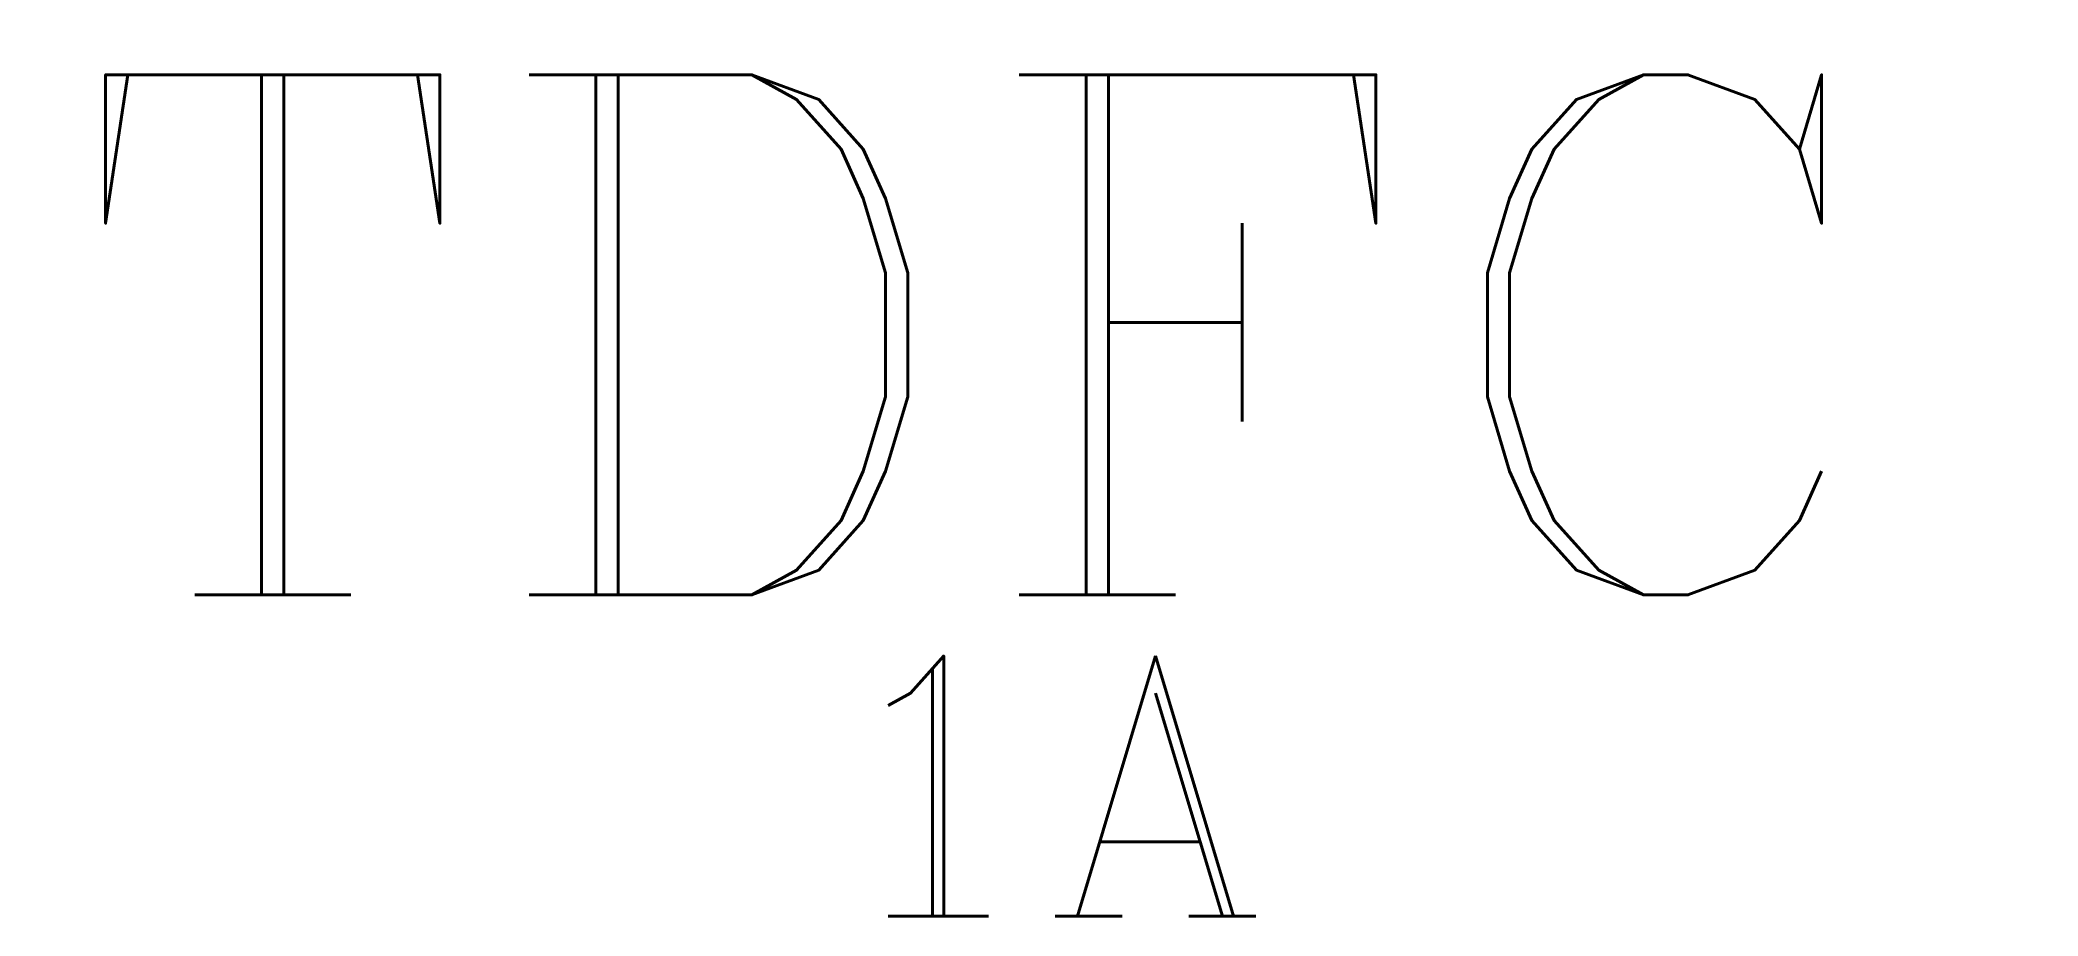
# Model space of a CAD drawing. Header units: inches. Extents: x -38.6 to 39.8, y -10 to 24.3.
import ezdxf

# ---------------------------------------------------------------- set-up
doc = ezdxf.new("R2010")
doc.units = ezdxf.units.IN
doc.header["$LTSCALE"] = 48
doc.header["$MEASUREMENT"] = 0
doc.styles.add('FSL12-1', font='complex.shx')

msp = doc.modelspace()

# ---------------------------------------------------------------- wipeouts: each hides what was drawn before it
msp.add_wipeout([(-38.594, -10.013), (39.788, -10.013), (39.788, 24.346), (-38.594, 24.346)])

# ---------------------------------------------------------------- next in the draw order: texts
at = {"linetype": 'Continuous', "attachment_point": 1, "style": 'FSL12-1'}
for s, insert, char_height, width in [('TDFC', (-37.769, 22.984), 20.4, 142.8), ('TDFC', (-37.769, 22.984), 20.4, 142.8), ('1A', (-7.947, 0.187), 10.2, 90.84375), ('1A', (-7.947, 0.187), 10.2, 90.84375)]:
    msp.add_mtext(s, dxfattribs=dict(at, insert=insert, char_height=char_height, width=width))

doc.saveas('drawing.dxf')
